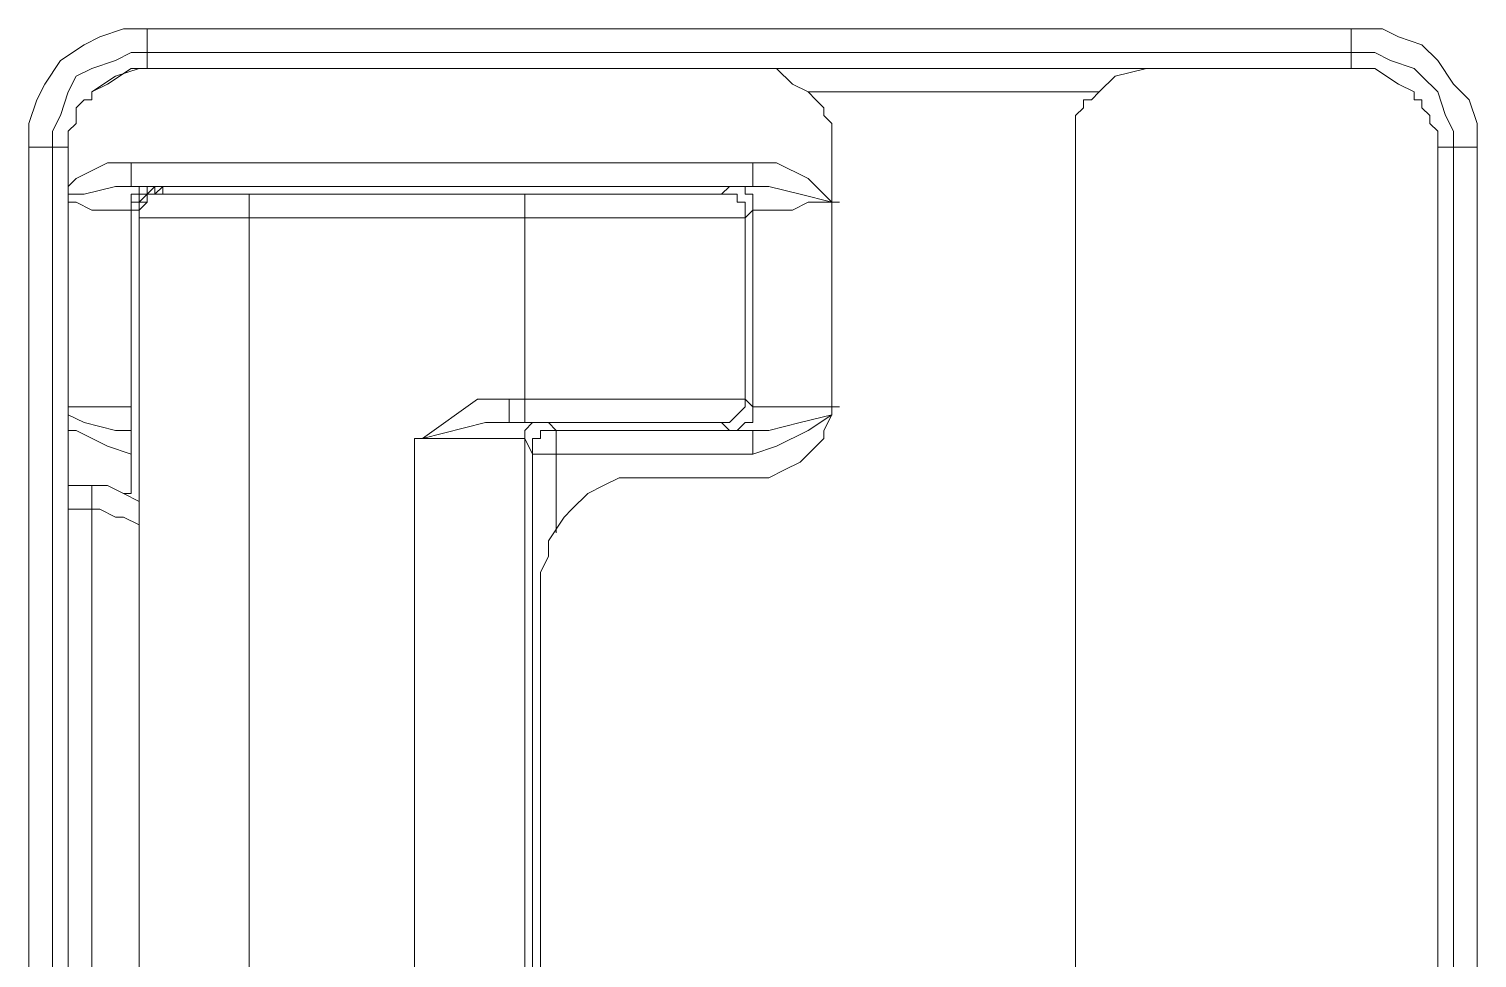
# Model space of a CAD drawing. Header units: centimetres. Extents: x -12.2 to 12.2, y -6.1 to 6.1.
# Drawn here: x -6.248 to -5.599, y -4.969 to -4.553 of the extents above; entities that cross this region are included whole.
import ezdxf

# ---------------------------------------------------------------- set-up
doc = ezdxf.new("R2010")
doc.units = ezdxf.units.CM
doc.header["$MEASUREMENT"] = 0
doc.layers.add('Camada 1', color=7, linetype='Continuous')

msp = doc.modelspace()

# ---------------------------------------------------------------- linework, layer by layer
at = {"layer": 'Camada 1', "lineweight": 9}
for points, knots in [([(-6.24834, -4.60559), (-6.24834, -4.60559), (-6.24834, -4.59501), (-6.24834, -4.59501), (-6.24834, -4.59501), (-6.24481, -4.58442), (-6.24481, -4.58442), (-6.24481, -4.58442), (-6.24129, -4.57737), (-6.24129, -4.57737), (-6.24129, -4.57737), (-6.23423, -4.56678), (-6.23423, -4.56678), (-6.23423, -4.56678), (-6.22365, -4.55973), (-6.22365, -4.55973), (-6.22365, -4.55973), (-6.21659, -4.5562), (-6.21659, -4.5562), (-6.21659, -4.5562), (-6.20601, -4.55267), (-6.20601, -4.55267), (-6.20601, -4.55267), (-6.19542, -4.55267), (-6.19542, -4.55267)], [0, 0, 0, 0, 0.125, 0.125, 0.125, 0.25, 0.25, 0.25, 0.375, 0.375, 0.375, 0.5, 0.5, 0.5, 0.625, 0.625, 0.625, 0.75, 0.75, 0.75, 0.875, 0.875, 0.875, 1, 1, 1, 1]), ([(-6.19542, -4.55267), (-6.19542, -4.55267), (-6.19542, -4.55267), (-6.19542, -4.55267), (-6.19542, -4.55267), (-6.19542, -4.5562), (-6.19542, -4.5562), (-6.19542, -4.5562), (-6.19542, -4.55973), (-6.19542, -4.55973), (-6.19542, -4.55973), (-6.19542, -4.56326), (-6.19542, -4.56326)], [0, 0, 0, 0, 0.25, 0.25, 0.25, 0.5, 0.5, 0.5, 0.75, 0.75, 0.75, 1, 1, 1, 1]), ([(-5.65567, -4.55267), (-5.65567, -4.55267), (-5.64156, -4.55267), (-5.64156, -4.55267), (-5.64156, -4.55267), (-5.63451, -4.5562), (-5.63451, -4.5562), (-5.63451, -4.5562), (-5.62392, -4.55973), (-5.62392, -4.55973), (-5.62392, -4.55973), (-5.61687, -4.56678), (-5.61687, -4.56678), (-5.61687, -4.56678), (-5.60981, -4.57737), (-5.60981, -4.57737), (-5.60981, -4.57737), (-5.60276, -4.58442), (-5.60276, -4.58442), (-5.60276, -4.58442), (-5.59923, -4.59501), (-5.59923, -4.59501), (-5.59923, -4.59501), (-5.59923, -4.60559), (-5.59923, -4.60559)], [0, 0, 0, 0, 0.125, 0.125, 0.125, 0.25, 0.25, 0.25, 0.375, 0.375, 0.375, 0.5, 0.5, 0.5, 0.625, 0.625, 0.625, 0.75, 0.75, 0.75, 0.875, 0.875, 0.875, 1, 1, 1, 1]), ([(-5.65567, -4.55267), (-5.65567, -4.55267), (-5.65567, -4.55267), (-5.65567, -4.55267), (-5.65567, -4.55267), (-5.65567, -4.5562), (-5.65567, -4.5562), (-5.65567, -4.5562), (-5.65567, -4.55973), (-5.65567, -4.55973), (-5.65567, -4.55973), (-5.65567, -4.56326), (-5.65567, -4.56326)], [0, 0, 0, 0, 0.25, 0.25, 0.25, 0.5, 0.5, 0.5, 0.75, 0.75, 0.75, 1, 1, 1, 1]), ([(-6.19542, -4.56326), (-6.19542, -4.56326), (-6.20248, -4.56326), (-6.20248, -4.56326), (-6.20248, -4.56326), (-6.20954, -4.56678), (-6.20954, -4.56678), (-6.20954, -4.56678), (-6.22012, -4.57031), (-6.22012, -4.57031), (-6.22012, -4.57031), (-6.22717, -4.57384), (-6.22717, -4.57384), (-6.22717, -4.57384), (-6.2307, -4.5809), (-6.2307, -4.5809), (-6.2307, -4.5809), (-6.23423, -4.59148), (-6.23423, -4.59148), (-6.23423, -4.59148), (-6.23776, -4.59853), (-6.23776, -4.59853), (-6.23776, -4.59853), (-6.23776, -4.60559), (-6.23776, -4.60559)], [0, 0, 0, 0, 0.125, 0.125, 0.125, 0.25, 0.25, 0.25, 0.375, 0.375, 0.375, 0.5, 0.5, 0.5, 0.625, 0.625, 0.625, 0.75, 0.75, 0.75, 0.875, 0.875, 0.875, 1, 1, 1, 1]), ([(-5.60981, -4.60559), (-5.60981, -4.60559), (-5.60981, -4.59853), (-5.60981, -4.59853), (-5.60981, -4.59853), (-5.61334, -4.59148), (-5.61334, -4.59148), (-5.61334, -4.59148), (-5.61687, -4.5809), (-5.61687, -4.5809), (-5.61687, -4.5809), (-5.62392, -4.57384), (-5.62392, -4.57384), (-5.62392, -4.57384), (-5.62745, -4.57031), (-5.62745, -4.57031), (-5.62745, -4.57031), (-5.63804, -4.56678), (-5.63804, -4.56678), (-5.63804, -4.56678), (-5.64509, -4.56326), (-5.64509, -4.56326), (-5.64509, -4.56326), (-5.65567, -4.56326), (-5.65567, -4.56326)], [0, 0, 0, 0, 0.125, 0.125, 0.125, 0.25, 0.25, 0.25, 0.375, 0.375, 0.375, 0.5, 0.5, 0.5, 0.625, 0.625, 0.625, 0.75, 0.75, 0.75, 0.875, 0.875, 0.875, 1, 1, 1, 1]), ([(-6.22012, -4.5809), (-6.22012, -4.5809), (-6.21306, -4.57737), (-6.21306, -4.57737), (-6.21306, -4.57737), (-6.20248, -4.57031), (-6.20248, -4.57031), (-6.20248, -4.57031), (-6.19542, -4.57031), (-6.19542, -4.57031)], [0, 0, 0, 0, 0.333333, 0.333333, 0.333333, 0.666667, 0.666667, 0.666667, 1, 1, 1, 1]), ([(-6.19542, -4.57031), (-6.19542, -4.57031), (-6.19895, -4.57031), (-6.19895, -4.57031), (-6.19895, -4.57031), (-6.20954, -4.57384), (-6.20954, -4.57384), (-6.20954, -4.57384), (-6.22012, -4.5809), (-6.22012, -4.5809)], [0, 0, 0, 0, 0.333333, 0.333333, 0.333333, 0.666667, 0.666667, 0.666667, 1, 1, 1, 1]), ([(-5.89909, -4.5809), (-5.89909, -4.5809), (-5.90615, -4.57737), (-5.90615, -4.57737), (-5.90615, -4.57737), (-5.9132, -4.57031), (-5.9132, -4.57031), (-5.9132, -4.57031), (-5.92026, -4.57031), (-5.92026, -4.57031), (-5.92026, -4.57031), (-5.92379, -4.57031), (-5.92379, -4.57031)], [0, 0, 0, 0, 0.25, 0.25, 0.25, 0.5, 0.5, 0.5, 0.75, 0.75, 0.75, 1, 1, 1, 1]), ([(-5.74387, -4.57031), (-5.74387, -4.57031), (-5.7474, -4.57031), (-5.7474, -4.57031), (-5.7474, -4.57031), (-5.76151, -4.57384), (-5.76151, -4.57384), (-5.76151, -4.57384), (-5.76856, -4.5809), (-5.76856, -4.5809)], [0, 0, 0, 0, 0.333333, 0.333333, 0.333333, 0.666667, 0.666667, 0.666667, 1, 1, 1, 1]), ([(-5.65567, -4.57031), (-5.65567, -4.57031), (-5.65215, -4.57031), (-5.65215, -4.57031), (-5.65215, -4.57031), (-5.64509, -4.57031), (-5.64509, -4.57031), (-5.64509, -4.57031), (-5.63451, -4.57737), (-5.63451, -4.57737), (-5.63451, -4.57737), (-5.62745, -4.5809), (-5.62745, -4.5809)], [0, 0, 0, 0, 0.25, 0.25, 0.25, 0.5, 0.5, 0.5, 0.75, 0.75, 0.75, 1, 1, 1, 1]), ([(-5.62745, -4.5809), (-5.62745, -4.5809), (-5.63451, -4.57737), (-5.63451, -4.57737), (-5.63451, -4.57737), (-5.64509, -4.57031), (-5.64509, -4.57031), (-5.64509, -4.57031), (-5.65215, -4.57031), (-5.65215, -4.57031), (-5.65215, -4.57031), (-5.65567, -4.57031), (-5.65567, -4.57031)], [0, 0, 0, 0, 0.25, 0.25, 0.25, 0.5, 0.5, 0.5, 0.75, 0.75, 0.75, 1, 1, 1, 1]), ([(-6.2307, -4.60559), (-6.2307, -4.60559), (-6.2307, -4.60206), (-6.2307, -4.60206), (-6.2307, -4.60206), (-6.2307, -4.59853), (-6.2307, -4.59853), (-6.2307, -4.59853), (-6.22717, -4.59501), (-6.22717, -4.59501), (-6.22717, -4.59501), (-6.22717, -4.59148), (-6.22717, -4.59148), (-6.22717, -4.59148), (-6.22717, -4.58795), (-6.22717, -4.58795), (-6.22717, -4.58795), (-6.22365, -4.58442), (-6.22365, -4.58442), (-6.22365, -4.58442), (-6.22012, -4.58442), (-6.22012, -4.58442), (-6.22012, -4.58442), (-6.22012, -4.5809), (-6.22012, -4.5809)], [0, 0, 0, 0, 0.125, 0.125, 0.125, 0.25, 0.25, 0.25, 0.375, 0.375, 0.375, 0.5, 0.5, 0.5, 0.625, 0.625, 0.625, 0.75, 0.75, 0.75, 0.875, 0.875, 0.875, 1, 1, 1, 1]), ([(-5.89909, -4.5809), (-5.89909, -4.5809), (-5.89556, -4.58442), (-5.89556, -4.58442), (-5.89556, -4.58442), (-5.89204, -4.58795), (-5.89204, -4.58795), (-5.89204, -4.58795), (-5.89204, -4.59148), (-5.89204, -4.59148), (-5.89204, -4.59148), (-5.88851, -4.59501), (-5.88851, -4.59501), (-5.88851, -4.59501), (-5.88851, -4.59853), (-5.88851, -4.59853), (-5.88851, -4.59853), (-5.88851, -4.60206), (-5.88851, -4.60206), (-5.88851, -4.60206), (-5.88851, -4.60559), (-5.88851, -4.60559)], [0, 0, 0, 0, 0.142857, 0.142857, 0.142857, 0.285714, 0.285714, 0.285714, 0.428571, 0.428571, 0.428571, 0.571429, 0.571429, 0.571429, 0.714286, 0.714286, 0.714286, 0.857143, 0.857143, 0.857143, 1, 1, 1, 1]), ([(-5.77915, -4.60559), (-5.77915, -4.60559), (-5.77915, -4.60206), (-5.77915, -4.60206), (-5.77915, -4.60206), (-5.77915, -4.59853), (-5.77915, -4.59853), (-5.77915, -4.59853), (-5.77915, -4.59501), (-5.77915, -4.59501), (-5.77915, -4.59501), (-5.77915, -4.59148), (-5.77915, -4.59148), (-5.77915, -4.59148), (-5.77562, -4.58795), (-5.77562, -4.58795), (-5.77562, -4.58795), (-5.77562, -4.58442), (-5.77562, -4.58442), (-5.77562, -4.58442), (-5.77209, -4.58442), (-5.77209, -4.58442), (-5.77209, -4.58442), (-5.76856, -4.5809), (-5.76856, -4.5809)], [0, 0, 0, 0, 0.125, 0.125, 0.125, 0.25, 0.25, 0.25, 0.375, 0.375, 0.375, 0.5, 0.5, 0.5, 0.625, 0.625, 0.625, 0.75, 0.75, 0.75, 0.875, 0.875, 0.875, 1, 1, 1, 1]), ([(-5.62745, -4.5809), (-5.62745, -4.5809), (-5.62745, -4.58442), (-5.62745, -4.58442), (-5.62745, -4.58442), (-5.62392, -4.58442), (-5.62392, -4.58442), (-5.62392, -4.58442), (-5.62392, -4.58795), (-5.62392, -4.58795), (-5.62392, -4.58795), (-5.6204, -4.59148), (-5.6204, -4.59148), (-5.6204, -4.59148), (-5.6204, -4.59501), (-5.6204, -4.59501), (-5.6204, -4.59501), (-5.61687, -4.59853), (-5.61687, -4.59853), (-5.61687, -4.59853), (-5.61687, -4.60206), (-5.61687, -4.60206), (-5.61687, -4.60206), (-5.61687, -4.60559), (-5.61687, -4.60559)], [0, 0, 0, 0, 0.125, 0.125, 0.125, 0.25, 0.25, 0.25, 0.375, 0.375, 0.375, 0.5, 0.5, 0.5, 0.625, 0.625, 0.625, 0.75, 0.75, 0.75, 0.875, 0.875, 0.875, 1, 1, 1, 1]), ([(-6.23776, -4.60559), (-6.23776, -4.60559), (-6.23776, -4.60559), (-6.23776, -4.60559), (-6.23776, -4.60559), (-6.24129, -4.60559), (-6.24129, -4.60559), (-6.24129, -4.60559), (-6.24481, -4.60559), (-6.24481, -4.60559), (-6.24481, -4.60559), (-6.24834, -4.60559), (-6.24834, -4.60559)], [0, 0, 0, 0, 0.25, 0.25, 0.25, 0.5, 0.5, 0.5, 0.75, 0.75, 0.75, 1, 1, 1, 1]), ([(-5.59923, -4.60559), (-5.59923, -4.60559), (-5.59923, -4.60559), (-5.59923, -4.60559), (-5.59923, -4.60559), (-5.60276, -4.60559), (-5.60276, -4.60559), (-5.60276, -4.60559), (-5.60629, -4.60559), (-5.60629, -4.60559), (-5.60629, -4.60559), (-5.60981, -4.60559), (-5.60981, -4.60559)], [0, 0, 0, 0, 0.25, 0.25, 0.25, 0.5, 0.5, 0.5, 0.75, 0.75, 0.75, 1, 1, 1, 1]), ([(-6.2307, -4.62323), (-6.2307, -4.62323), (-6.22717, -4.6197), (-6.22717, -4.6197), (-6.22717, -4.6197), (-6.21306, -4.61265), (-6.21306, -4.61265), (-6.21306, -4.61265), (-6.20248, -4.61265), (-6.20248, -4.61265)], [0, 0, 0, 0, 0.333333, 0.333333, 0.333333, 0.666667, 0.666667, 0.666667, 1, 1, 1, 1]), ([(-6.20248, -4.62323), (-6.20248, -4.62323), (-6.20248, -4.62323), (-6.20248, -4.62323), (-6.20248, -4.62323), (-6.20248, -4.6197), (-6.20248, -4.6197), (-6.20248, -4.6197), (-6.20248, -4.61617), (-6.20248, -4.61617), (-6.20248, -4.61617), (-6.20248, -4.61265), (-6.20248, -4.61265)], [0, 0, 0, 0, 0.25, 0.25, 0.25, 0.5, 0.5, 0.5, 0.75, 0.75, 0.75, 1, 1, 1, 1]), ([(-5.92379, -4.62323), (-5.92379, -4.62323), (-5.92379, -4.62323), (-5.92379, -4.62323), (-5.92379, -4.62323), (-5.92379, -4.6197), (-5.92379, -4.6197), (-5.92379, -4.6197), (-5.92379, -4.61617), (-5.92379, -4.61617), (-5.92379, -4.61617), (-5.92379, -4.61265), (-5.92379, -4.61265)], [0, 0, 0, 0, 0.25, 0.25, 0.25, 0.5, 0.5, 0.5, 0.75, 0.75, 0.75, 1, 1, 1, 1]), ([(-5.92379, -4.61265), (-5.92379, -4.61265), (-5.9132, -4.61265), (-5.9132, -4.61265), (-5.9132, -4.61265), (-5.89909, -4.6197), (-5.89909, -4.6197), (-5.89909, -4.6197), (-5.88851, -4.63028), (-5.88851, -4.63028)], [0, 0, 0, 0, 0.333333, 0.333333, 0.333333, 0.666667, 0.666667, 0.666667, 1, 1, 1, 1]), ([(-6.20248, -4.62323), (-6.20248, -4.62323), (-6.20954, -4.62323), (-6.20954, -4.62323), (-6.20954, -4.62323), (-6.22365, -4.62676), (-6.22365, -4.62676), (-6.22365, -4.62676), (-6.2307, -4.62676), (-6.2307, -4.62676)], [0, 0, 0, 0, 0.333333, 0.333333, 0.333333, 0.666667, 0.666667, 0.666667, 1, 1, 1, 1]), ([(-6.20248, -4.62323), (-6.20248, -4.62323), (-6.19542, -4.62323), (-6.19542, -4.62323), (-6.19542, -4.62323), (-6.1919, -4.62323), (-6.1919, -4.62323)], [0, 0, 0, 0, 0.5, 0.5, 0.5, 1, 1, 1, 1]), ([(-6.20248, -4.63381), (-6.20248, -4.63381), (-6.20248, -4.63028), (-6.20248, -4.63028), (-6.20248, -4.63028), (-6.19895, -4.63028), (-6.19895, -4.63028), (-6.19895, -4.63028), (-6.19895, -4.62676), (-6.19895, -4.62676), (-6.19895, -4.62676), (-6.19542, -4.62676), (-6.19542, -4.62676), (-6.19542, -4.62676), (-6.19542, -4.62323), (-6.19542, -4.62323), (-6.19542, -4.62323), (-6.1919, -4.62323), (-6.1919, -4.62323)], [0, 0, 0, 0, 0.166667, 0.166667, 0.166667, 0.333333, 0.333333, 0.333333, 0.5, 0.5, 0.5, 0.666667, 0.666667, 0.666667, 0.833333, 0.833333, 0.833333, 1, 1, 1, 1]), ([(-6.20248, -4.63381), (-6.20248, -4.63381), (-6.20248, -4.63028), (-6.20248, -4.63028), (-6.20248, -4.63028), (-6.20248, -4.62676), (-6.20248, -4.62676), (-6.20248, -4.62676), (-6.19895, -4.62676), (-6.19895, -4.62676), (-6.19895, -4.62676), (-6.19895, -4.62323), (-6.19895, -4.62323), (-6.19895, -4.62323), (-6.19542, -4.62323), (-6.19542, -4.62323), (-6.19542, -4.62323), (-6.1919, -4.62323), (-6.1919, -4.62323)], [0, 0, 0, 0, 0.166667, 0.166667, 0.166667, 0.333333, 0.333333, 0.333333, 0.5, 0.5, 0.5, 0.666667, 0.666667, 0.666667, 0.833333, 0.833333, 0.833333, 1, 1, 1, 1]), ([(-6.19895, -4.63381), (-6.19895, -4.63381), (-6.19895, -4.63381), (-6.19895, -4.63381), (-6.19895, -4.63381), (-6.19895, -4.63028), (-6.19895, -4.63028), (-6.19895, -4.63028), (-6.19542, -4.62676), (-6.19542, -4.62676), (-6.19542, -4.62676), (-6.1919, -4.62676), (-6.1919, -4.62676), (-6.1919, -4.62676), (-6.18837, -4.62323), (-6.18837, -4.62323)], [0, 0, 0, 0, 0.2, 0.2, 0.2, 0.4, 0.4, 0.4, 0.6, 0.6, 0.6, 0.8, 0.8, 0.8, 1, 1, 1, 1]), ([(-6.19895, -4.63381), (-6.19895, -4.63381), (-6.19895, -4.63381), (-6.19895, -4.63381), (-6.19895, -4.63381), (-6.19895, -4.63028), (-6.19895, -4.63028), (-6.19895, -4.63028), (-6.19895, -4.62676), (-6.19895, -4.62676), (-6.19895, -4.62676), (-6.19542, -4.62676), (-6.19542, -4.62676), (-6.19542, -4.62676), (-6.1919, -4.62323), (-6.1919, -4.62323)], [0, 0, 0, 0, 0.2, 0.2, 0.2, 0.4, 0.4, 0.4, 0.6, 0.6, 0.6, 0.8, 0.8, 0.8, 1, 1, 1, 1]), ([(-6.19895, -4.63381), (-6.19895, -4.63381), (-6.19895, -4.63381), (-6.19895, -4.63381), (-6.19895, -4.63381), (-6.19895, -4.63028), (-6.19895, -4.63028), (-6.19895, -4.63028), (-6.19895, -4.62676), (-6.19895, -4.62676), (-6.19895, -4.62676), (-6.19542, -4.62676), (-6.19542, -4.62676), (-6.19542, -4.62676), (-6.1919, -4.62323), (-6.1919, -4.62323)], [0, 0, 0, 0, 0.2, 0.2, 0.2, 0.4, 0.4, 0.4, 0.6, 0.6, 0.6, 0.8, 0.8, 0.8, 1, 1, 1, 1]), ([(-6.18837, -4.62676), (-6.18837, -4.62676), (-6.1919, -4.62676), (-6.1919, -4.62676), (-6.1919, -4.62676), (-6.19542, -4.62676), (-6.19542, -4.62676), (-6.19542, -4.62676), (-6.19542, -4.63028), (-6.19542, -4.63028), (-6.19542, -4.63028), (-6.19895, -4.63381), (-6.19895, -4.63381), (-6.19895, -4.63381), (-6.19895, -4.63734), (-6.19895, -4.63734)], [0, 0, 0, 0, 0.2, 0.2, 0.2, 0.4, 0.4, 0.4, 0.6, 0.6, 0.6, 0.8, 0.8, 0.8, 1, 1, 1, 1]), ([(-6.18837, -4.62676), (-6.18837, -4.62676), (-6.1919, -4.62676), (-6.1919, -4.62676), (-6.1919, -4.62676), (-6.19542, -4.62676), (-6.19542, -4.62676), (-6.19542, -4.62676), (-6.19542, -4.63028), (-6.19542, -4.63028), (-6.19542, -4.63028), (-6.19895, -4.63381), (-6.19895, -4.63381), (-6.19895, -4.63381), (-6.19895, -4.63734), (-6.19895, -4.63734)], [0, 0, 0, 0, 0.2, 0.2, 0.2, 0.4, 0.4, 0.4, 0.6, 0.6, 0.6, 0.8, 0.8, 0.8, 1, 1, 1, 1]), ([(-6.18837, -4.62676), (-6.18837, -4.62676), (-6.1919, -4.62676), (-6.1919, -4.62676), (-6.1919, -4.62676), (-6.19542, -4.62676), (-6.19542, -4.62676), (-6.19542, -4.62676), (-6.19542, -4.63028), (-6.19542, -4.63028), (-6.19542, -4.63028), (-6.19895, -4.63028), (-6.19895, -4.63028), (-6.19895, -4.63028), (-6.19895, -4.63381), (-6.19895, -4.63381), (-6.19895, -4.63381), (-6.19895, -4.63734), (-6.19895, -4.63734)], [0, 0, 0, 0, 0.166667, 0.166667, 0.166667, 0.333333, 0.333333, 0.333333, 0.5, 0.5, 0.5, 0.666667, 0.666667, 0.666667, 0.833333, 0.833333, 0.833333, 1, 1, 1, 1]), ([(-6.18837, -4.62676), (-6.18837, -4.62676), (-6.1919, -4.62676), (-6.1919, -4.62676), (-6.1919, -4.62676), (-6.19542, -4.62676), (-6.19542, -4.62676), (-6.19542, -4.62676), (-6.19542, -4.63028), (-6.19542, -4.63028), (-6.19542, -4.63028), (-6.19895, -4.63028), (-6.19895, -4.63028), (-6.19895, -4.63028), (-6.19895, -4.63381), (-6.19895, -4.63381), (-6.19895, -4.63381), (-6.19895, -4.63734), (-6.19895, -4.63734)], [0, 0, 0, 0, 0.166667, 0.166667, 0.166667, 0.333333, 0.333333, 0.333333, 0.5, 0.5, 0.5, 0.666667, 0.666667, 0.666667, 0.833333, 0.833333, 0.833333, 1, 1, 1, 1]), ([(-6.19895, -4.63381), (-6.19895, -4.63381), (-6.19895, -4.63381), (-6.19895, -4.63381), (-6.19895, -4.63381), (-6.19895, -4.63028), (-6.19895, -4.63028), (-6.19895, -4.63028), (-6.19542, -4.62676), (-6.19542, -4.62676), (-6.19542, -4.62676), (-6.1919, -4.62676), (-6.1919, -4.62676), (-6.1919, -4.62676), (-6.18837, -4.62676), (-6.18837, -4.62676)], [0, 0, 0, 0, 0.2, 0.2, 0.2, 0.4, 0.4, 0.4, 0.6, 0.6, 0.6, 0.8, 0.8, 0.8, 1, 1, 1, 1]), ([(-6.19542, -4.62676), (-6.19542, -4.62676), (-6.1919, -4.62676), (-6.1919, -4.62676), (-6.1919, -4.62676), (-6.1919, -4.62323), (-6.1919, -4.62323)], [0, 0, 0, 0, 0.5, 0.5, 0.5, 1, 1, 1, 1]), ([(-6.19542, -4.62676), (-6.19542, -4.62676), (-6.19542, -4.62323), (-6.19542, -4.62323), (-6.19542, -4.62323), (-6.1919, -4.62323), (-6.1919, -4.62323)], [0, 0, 0, 0, 0.5, 0.5, 0.5, 1, 1, 1, 1]), ([(-6.1919, -4.62676), (-6.1919, -4.62676), (-6.1919, -4.62676), (-6.1919, -4.62676), (-6.1919, -4.62676), (-6.18837, -4.62676), (-6.18837, -4.62676)], [0, 0, 0, 0, 0.5, 0.5, 0.5, 1, 1, 1, 1]), ([(-6.18837, -4.62676), (-6.18837, -4.62676), (-6.18837, -4.62676), (-6.18837, -4.62676), (-6.18837, -4.62676), (-6.18484, -4.62676), (-6.18484, -4.62676), (-6.18484, -4.62676), (-6.18131, -4.62676), (-6.18131, -4.62676), (-6.18131, -4.62676), (-6.17779, -4.62676), (-6.17779, -4.62676), (-6.17779, -4.62676), (-6.17073, -4.62676), (-6.17073, -4.62676), (-6.17073, -4.62676), (-6.16367, -4.62676), (-6.16367, -4.62676), (-6.16367, -4.62676), (-6.15662, -4.62676), (-6.15662, -4.62676), (-6.15662, -4.62676), (-6.14956, -4.62676), (-6.14956, -4.62676)], [0, 0, 0, 0, 0.125, 0.125, 0.125, 0.25, 0.25, 0.25, 0.375, 0.375, 0.375, 0.5, 0.5, 0.5, 0.625, 0.625, 0.625, 0.75, 0.75, 0.75, 0.875, 0.875, 0.875, 1, 1, 1, 1]), ([(-6.17779, -4.62323), (-6.17779, -4.62323), (-6.17426, -4.62323), (-6.17426, -4.62323), (-6.17426, -4.62323), (-6.17779, -4.62323), (-6.17779, -4.62323), (-6.17779, -4.62323), (-6.18131, -4.62323), (-6.18131, -4.62323)], [0, 0, 0, 0, 0.333333, 0.333333, 0.333333, 0.666667, 0.666667, 0.666667, 1, 1, 1, 1]), ([(-6.17779, -4.62323), (-6.17779, -4.62323), (-6.17426, -4.62323), (-6.17426, -4.62323), (-6.17426, -4.62323), (-6.17779, -4.62323), (-6.17779, -4.62323), (-6.17779, -4.62323), (-6.18131, -4.62323), (-6.18131, -4.62323)], [0, 0, 0, 0, 0.333333, 0.333333, 0.333333, 0.666667, 0.666667, 0.666667, 1, 1, 1, 1]), ([(-6.17779, -4.62676), (-6.17779, -4.62676), (-6.17426, -4.62676), (-6.17426, -4.62676), (-6.17426, -4.62676), (-6.17779, -4.62676), (-6.17779, -4.62676), (-6.17779, -4.62676), (-6.18131, -4.62676), (-6.18131, -4.62676)], [0, 0, 0, 0, 0.333333, 0.333333, 0.333333, 0.666667, 0.666667, 0.666667, 1, 1, 1, 1]), ([(-6.17779, -4.62676), (-6.17779, -4.62676), (-6.17426, -4.62676), (-6.17426, -4.62676), (-6.17426, -4.62676), (-6.17779, -4.62676), (-6.17779, -4.62676), (-6.17779, -4.62676), (-6.18131, -4.62676), (-6.18131, -4.62676)], [0, 0, 0, 0, 0.333333, 0.333333, 0.333333, 0.666667, 0.666667, 0.666667, 1, 1, 1, 1]), ([(-6.17426, -4.62676), (-6.17426, -4.62676), (-6.17426, -4.62676), (-6.17426, -4.62676), (-6.17426, -4.62676), (-6.17779, -4.62676), (-6.17779, -4.62676)], [0, 0, 0, 0, 0.5, 0.5, 0.5, 1, 1, 1, 1]), ([(-6.14956, -4.62676), (-6.14956, -4.62676), (-6.14956, -4.62676), (-6.14956, -4.62676), (-6.14956, -4.62676), (-6.14956, -4.63028), (-6.14956, -4.63028), (-6.14956, -4.63028), (-6.14956, -4.63381), (-6.14956, -4.63381), (-6.14956, -4.63381), (-6.14956, -4.63734), (-6.14956, -4.63734)], [0, 0, 0, 0, 0.25, 0.25, 0.25, 0.5, 0.5, 0.5, 0.75, 0.75, 0.75, 1, 1, 1, 1]), ([(-6.02609, -4.62676), (-6.02609, -4.62676), (-6.02609, -4.62676), (-6.02609, -4.62676), (-6.02609, -4.62676), (-6.02609, -4.63028), (-6.02609, -4.63028), (-6.02609, -4.63028), (-6.02609, -4.63381), (-6.02609, -4.63381), (-6.02609, -4.63381), (-6.02609, -4.63734), (-6.02609, -4.63734)], [0, 0, 0, 0, 0.25, 0.25, 0.25, 0.5, 0.5, 0.5, 0.75, 0.75, 0.75, 1, 1, 1, 1]), ([(-6.02609, -4.62676), (-6.02609, -4.62676), (-6.00845, -4.62676), (-6.00845, -4.62676), (-6.00845, -4.62676), (-5.99081, -4.62676), (-5.99081, -4.62676), (-5.99081, -4.62676), (-5.9767, -4.62676), (-5.9767, -4.62676), (-5.9767, -4.62676), (-5.96259, -4.62676), (-5.96259, -4.62676), (-5.96259, -4.62676), (-5.95201, -4.62676), (-5.95201, -4.62676), (-5.95201, -4.62676), (-5.94495, -4.62676), (-5.94495, -4.62676), (-5.94495, -4.62676), (-5.9379, -4.62676), (-5.9379, -4.62676)], [0, 0, 0, 0, 0.142857, 0.142857, 0.142857, 0.285714, 0.285714, 0.285714, 0.428571, 0.428571, 0.428571, 0.571429, 0.571429, 0.571429, 0.714286, 0.714286, 0.714286, 0.857143, 0.857143, 0.857143, 1, 1, 1, 1]), ([(-5.9379, -4.62676), (-5.9379, -4.62676), (-5.93437, -4.62676), (-5.93437, -4.62676), (-5.93437, -4.62676), (-5.93084, -4.62676), (-5.93084, -4.62676), (-5.93084, -4.62676), (-5.93084, -4.63028), (-5.93084, -4.63028), (-5.93084, -4.63028), (-5.92731, -4.63028), (-5.92731, -4.63028), (-5.92731, -4.63028), (-5.92731, -4.63381), (-5.92731, -4.63381), (-5.92731, -4.63381), (-5.92731, -4.63734), (-5.92731, -4.63734)], [0, 0, 0, 0, 0.166667, 0.166667, 0.166667, 0.333333, 0.333333, 0.333333, 0.5, 0.5, 0.5, 0.666667, 0.666667, 0.666667, 0.833333, 0.833333, 0.833333, 1, 1, 1, 1]), ([(-5.93437, -4.62323), (-5.93437, -4.62323), (-5.93084, -4.62323), (-5.93084, -4.62323), (-5.93084, -4.62323), (-5.92731, -4.62323), (-5.92731, -4.62323), (-5.92731, -4.62323), (-5.92379, -4.62323), (-5.92379, -4.62323)], [0, 0, 0, 0, 0.333333, 0.333333, 0.333333, 0.666667, 0.666667, 0.666667, 1, 1, 1, 1]), ([(-5.93437, -4.62323), (-5.93437, -4.62323), (-5.93084, -4.62323), (-5.93084, -4.62323), (-5.93084, -4.62323), (-5.92731, -4.62323), (-5.92731, -4.62323), (-5.92731, -4.62323), (-5.92731, -4.62676), (-5.92731, -4.62676), (-5.92731, -4.62676), (-5.92379, -4.62676), (-5.92379, -4.62676), (-5.92379, -4.62676), (-5.92379, -4.63028), (-5.92379, -4.63028), (-5.92379, -4.63028), (-5.92379, -4.63381), (-5.92379, -4.63381)], [0, 0, 0, 0, 0.166667, 0.166667, 0.166667, 0.333333, 0.333333, 0.333333, 0.5, 0.5, 0.5, 0.666667, 0.666667, 0.666667, 0.833333, 0.833333, 0.833333, 1, 1, 1, 1]), ([(-5.92379, -4.62323), (-5.92379, -4.62323), (-5.91673, -4.62323), (-5.91673, -4.62323), (-5.91673, -4.62323), (-5.90262, -4.62676), (-5.90262, -4.62676), (-5.90262, -4.62676), (-5.88851, -4.63028), (-5.88851, -4.63028)], [0, 0, 0, 0, 0.333333, 0.333333, 0.333333, 0.666667, 0.666667, 0.666667, 1, 1, 1, 1]), ([(-6.20248, -4.63381), (-6.20248, -4.63381), (-6.20248, -4.63381), (-6.20248, -4.63381), (-6.20248, -4.63381), (-6.20601, -4.63381), (-6.20601, -4.63381), (-6.20601, -4.63381), (-6.20954, -4.63381), (-6.20954, -4.63381), (-6.20954, -4.63381), (-6.21306, -4.63381), (-6.21306, -4.63381), (-6.21306, -4.63381), (-6.22012, -4.63381), (-6.22012, -4.63381), (-6.22012, -4.63381), (-6.22717, -4.63028), (-6.22717, -4.63028), (-6.22717, -4.63028), (-6.2307, -4.63028), (-6.2307, -4.63028)], [0, 0, 0, 0, 0.142857, 0.142857, 0.142857, 0.285714, 0.285714, 0.285714, 0.428571, 0.428571, 0.428571, 0.571429, 0.571429, 0.571429, 0.714286, 0.714286, 0.714286, 0.857143, 0.857143, 0.857143, 1, 1, 1, 1]), ([(-6.20248, -4.63381), (-6.20248, -4.63381), (-6.20248, -4.63381), (-6.20248, -4.63381), (-6.20248, -4.63381), (-6.19895, -4.63381), (-6.19895, -4.63381)], [0, 0, 0, 0, 0.5, 0.5, 0.5, 1, 1, 1, 1]), ([(-5.88498, -4.63028), (-5.88498, -4.63028), (-5.89204, -4.63028), (-5.89204, -4.63028), (-5.89204, -4.63028), (-5.89909, -4.63028), (-5.89909, -4.63028), (-5.89909, -4.63028), (-5.90615, -4.63381), (-5.90615, -4.63381), (-5.90615, -4.63381), (-5.90967, -4.63381), (-5.90967, -4.63381), (-5.90967, -4.63381), (-5.91673, -4.63381), (-5.91673, -4.63381), (-5.91673, -4.63381), (-5.92026, -4.63381), (-5.92026, -4.63381), (-5.92026, -4.63381), (-5.92379, -4.63381), (-5.92379, -4.63381)], [0, 0, 0, 0, 0.142857, 0.142857, 0.142857, 0.285714, 0.285714, 0.285714, 0.428571, 0.428571, 0.428571, 0.571429, 0.571429, 0.571429, 0.714286, 0.714286, 0.714286, 0.857143, 0.857143, 0.857143, 1, 1, 1, 1]), ([(-6.14956, -4.63734), (-6.14956, -4.63734), (-6.15662, -4.63734), (-6.15662, -4.63734), (-6.15662, -4.63734), (-6.1672, -4.63734), (-6.1672, -4.63734), (-6.1672, -4.63734), (-6.17779, -4.63734), (-6.17779, -4.63734), (-6.17779, -4.63734), (-6.18484, -4.63734), (-6.18484, -4.63734), (-6.18484, -4.63734), (-6.18837, -4.63734), (-6.18837, -4.63734), (-6.18837, -4.63734), (-6.19542, -4.63734), (-6.19542, -4.63734), (-6.19542, -4.63734), (-6.19895, -4.63734), (-6.19895, -4.63734)], [0, 0, 0, 0, 0.142857, 0.142857, 0.142857, 0.285714, 0.285714, 0.285714, 0.428571, 0.428571, 0.428571, 0.571429, 0.571429, 0.571429, 0.714286, 0.714286, 0.714286, 0.857143, 0.857143, 0.857143, 1, 1, 1, 1]), ([(-5.92731, -4.63734), (-5.92731, -4.63734), (-5.92731, -4.63734), (-5.92731, -4.63734), (-5.92731, -4.63734), (-5.93437, -4.63734), (-5.93437, -4.63734), (-5.93437, -4.63734), (-5.94495, -4.63734), (-5.94495, -4.63734), (-5.94495, -4.63734), (-5.95554, -4.63734), (-5.95554, -4.63734), (-5.95554, -4.63734), (-5.97317, -4.63734), (-5.97317, -4.63734), (-5.97317, -4.63734), (-5.98729, -4.63734), (-5.98729, -4.63734), (-5.98729, -4.63734), (-6.00845, -4.63734), (-6.00845, -4.63734), (-6.00845, -4.63734), (-6.02609, -4.63734), (-6.02609, -4.63734)], [0, 0, 0, 0, 0.125, 0.125, 0.125, 0.25, 0.25, 0.25, 0.375, 0.375, 0.375, 0.5, 0.5, 0.5, 0.625, 0.625, 0.625, 0.75, 0.75, 0.75, 0.875, 0.875, 0.875, 1, 1, 1, 1]), ([(-6.07548, -4.73612), (-6.07548, -4.73612), (-6.07548, -4.73612), (-6.07548, -4.73612), (-6.07548, -4.73612), (-6.07195, -4.73612), (-6.07195, -4.73612), (-6.07195, -4.73612), (-6.04726, -4.71848), (-6.04726, -4.71848), (-6.04726, -4.71848), (-6.03315, -4.71848), (-6.03315, -4.71848)], [0, 0, 0, 0, 0.25, 0.25, 0.25, 0.5, 0.5, 0.5, 0.75, 0.75, 0.75, 1, 1, 1, 1]), ([(-6.03315, -4.71848), (-6.03315, -4.71848), (-6.03315, -4.71848), (-6.03315, -4.71848), (-6.03315, -4.71848), (-6.03315, -4.72201), (-6.03315, -4.72201), (-6.03315, -4.72201), (-6.03315, -4.72553), (-6.03315, -4.72553), (-6.03315, -4.72553), (-6.03315, -4.72906), (-6.03315, -4.72906)], [0, 0, 0, 0, 0.25, 0.25, 0.25, 0.5, 0.5, 0.5, 0.75, 0.75, 0.75, 1, 1, 1, 1]), ([(-6.02609, -4.71848), (-6.02609, -4.71848), (-6.00845, -4.71848), (-6.00845, -4.71848), (-6.00845, -4.71848), (-5.98729, -4.71848), (-5.98729, -4.71848), (-5.98729, -4.71848), (-5.97317, -4.71848), (-5.97317, -4.71848), (-5.97317, -4.71848), (-5.95554, -4.71848), (-5.95554, -4.71848), (-5.95554, -4.71848), (-5.94495, -4.71848), (-5.94495, -4.71848), (-5.94495, -4.71848), (-5.93437, -4.71848), (-5.93437, -4.71848), (-5.93437, -4.71848), (-5.92731, -4.71848), (-5.92731, -4.71848)], [0, 0, 0, 0, 0.142857, 0.142857, 0.142857, 0.285714, 0.285714, 0.285714, 0.428571, 0.428571, 0.428571, 0.571429, 0.571429, 0.571429, 0.714286, 0.714286, 0.714286, 0.857143, 0.857143, 0.857143, 1, 1, 1, 1]), ([(-6.02609, -4.71848), (-6.02609, -4.71848), (-6.02609, -4.71848), (-6.02609, -4.71848), (-6.02609, -4.71848), (-6.02609, -4.72201), (-6.02609, -4.72201), (-6.02609, -4.72201), (-6.02609, -4.72553), (-6.02609, -4.72553), (-6.02609, -4.72553), (-6.02609, -4.72906), (-6.02609, -4.72906)], [0, 0, 0, 0, 0.25, 0.25, 0.25, 0.5, 0.5, 0.5, 0.75, 0.75, 0.75, 1, 1, 1, 1]), ([(-5.92731, -4.71848), (-5.92731, -4.71848), (-5.92731, -4.71848), (-5.92731, -4.71848), (-5.92731, -4.71848), (-5.92731, -4.72201), (-5.92731, -4.72201), (-5.92731, -4.72201), (-5.93084, -4.72553), (-5.93084, -4.72553), (-5.93084, -4.72553), (-5.93437, -4.72906), (-5.93437, -4.72906), (-5.93437, -4.72906), (-5.9379, -4.72906), (-5.9379, -4.72906)], [0, 0, 0, 0, 0.2, 0.2, 0.2, 0.4, 0.4, 0.4, 0.6, 0.6, 0.6, 0.8, 0.8, 0.8, 1, 1, 1, 1]), ([(-5.88851, -4.71848), (-5.88851, -4.71848), (-5.88851, -4.72553), (-5.88851, -4.72553), (-5.88851, -4.72553), (-5.89204, -4.73259), (-5.89204, -4.73259), (-5.89204, -4.73259), (-5.89204, -4.73612), (-5.89204, -4.73612), (-5.89204, -4.73612), (-5.89909, -4.74317), (-5.89909, -4.74317), (-5.89909, -4.74317), (-5.90262, -4.7467), (-5.90262, -4.7467), (-5.90262, -4.7467), (-5.90967, -4.75023), (-5.90967, -4.75023), (-5.90967, -4.75023), (-5.91673, -4.75376), (-5.91673, -4.75376), (-5.91673, -4.75376), (-5.92379, -4.75376), (-5.92379, -4.75376)], [0, 0, 0, 0, 0.125, 0.125, 0.125, 0.25, 0.25, 0.25, 0.375, 0.375, 0.375, 0.5, 0.5, 0.5, 0.625, 0.625, 0.625, 0.75, 0.75, 0.75, 0.875, 0.875, 0.875, 1, 1, 1, 1]), ([(-6.2307, -4.72201), (-6.2307, -4.72201), (-6.22717, -4.72201), (-6.22717, -4.72201), (-6.22717, -4.72201), (-6.22012, -4.72201), (-6.22012, -4.72201), (-6.22012, -4.72201), (-6.21306, -4.72201), (-6.21306, -4.72201), (-6.21306, -4.72201), (-6.20954, -4.72201), (-6.20954, -4.72201), (-6.20954, -4.72201), (-6.20601, -4.72201), (-6.20601, -4.72201), (-6.20601, -4.72201), (-6.20248, -4.72201), (-6.20248, -4.72201)], [0, 0, 0, 0, 0.166667, 0.166667, 0.166667, 0.333333, 0.333333, 0.333333, 0.5, 0.5, 0.5, 0.666667, 0.666667, 0.666667, 0.833333, 0.833333, 0.833333, 1, 1, 1, 1]), ([(-6.20248, -4.74317), (-6.20248, -4.74317), (-6.20248, -4.73965), (-6.20248, -4.73965), (-6.20248, -4.73965), (-6.20248, -4.73612), (-6.20248, -4.73612), (-6.20248, -4.73612), (-6.20248, -4.73259), (-6.20248, -4.73259), (-6.20248, -4.73259), (-6.20248, -4.72906), (-6.20248, -4.72906), (-6.20248, -4.72906), (-6.20248, -4.72553), (-6.20248, -4.72553), (-6.20248, -4.72553), (-6.20248, -4.72201), (-6.20248, -4.72201)], [0, 0, 0, 0, 0.166667, 0.166667, 0.166667, 0.333333, 0.333333, 0.333333, 0.5, 0.5, 0.5, 0.666667, 0.666667, 0.666667, 0.833333, 0.833333, 0.833333, 1, 1, 1, 1]), ([(-6.20248, -4.72553), (-6.20248, -4.72553), (-6.20248, -4.72553), (-6.20248, -4.72553), (-6.20248, -4.72553), (-6.20248, -4.72201), (-6.20248, -4.72201)], [0, 0, 0, 0, 0.5, 0.5, 0.5, 1, 1, 1, 1]), ([(-5.93437, -4.73259), (-5.93437, -4.73259), (-5.93084, -4.73259), (-5.93084, -4.73259), (-5.93084, -4.73259), (-5.92731, -4.72906), (-5.92731, -4.72906), (-5.92731, -4.72906), (-5.92379, -4.72906), (-5.92379, -4.72906), (-5.92379, -4.72906), (-5.92379, -4.72553), (-5.92379, -4.72553), (-5.92379, -4.72553), (-5.92379, -4.72201), (-5.92379, -4.72201)], [0, 0, 0, 0, 0.2, 0.2, 0.2, 0.4, 0.4, 0.4, 0.6, 0.6, 0.6, 0.8, 0.8, 0.8, 1, 1, 1, 1]), ([(-5.92379, -4.72201), (-5.92379, -4.72201), (-5.92379, -4.72201), (-5.92379, -4.72201), (-5.92379, -4.72201), (-5.92026, -4.72201), (-5.92026, -4.72201), (-5.92026, -4.72201), (-5.91673, -4.72201), (-5.91673, -4.72201), (-5.91673, -4.72201), (-5.90967, -4.72201), (-5.90967, -4.72201), (-5.90967, -4.72201), (-5.90615, -4.72201), (-5.90615, -4.72201), (-5.90615, -4.72201), (-5.89909, -4.72201), (-5.89909, -4.72201), (-5.89909, -4.72201), (-5.89204, -4.72201), (-5.89204, -4.72201), (-5.89204, -4.72201), (-5.88498, -4.72201), (-5.88498, -4.72201)], [0, 0, 0, 0, 0.125, 0.125, 0.125, 0.25, 0.25, 0.25, 0.375, 0.375, 0.375, 0.5, 0.5, 0.5, 0.625, 0.625, 0.625, 0.75, 0.75, 0.75, 0.875, 0.875, 0.875, 1, 1, 1, 1]), ([(-6.2307, -4.72553), (-6.2307, -4.72553), (-6.22365, -4.72906), (-6.22365, -4.72906), (-6.22365, -4.72906), (-6.20954, -4.73259), (-6.20954, -4.73259), (-6.20954, -4.73259), (-6.20248, -4.73259), (-6.20248, -4.73259)], [0, 0, 0, 0, 0.333333, 0.333333, 0.333333, 0.666667, 0.666667, 0.666667, 1, 1, 1, 1]), ([(-6.07548, -4.73612), (-6.07548, -4.73612), (-6.07548, -4.73612), (-6.07548, -4.73612), (-6.07548, -4.73612), (-6.07195, -4.73612), (-6.07195, -4.73612), (-6.07195, -4.73612), (-6.04373, -4.72906), (-6.04373, -4.72906), (-6.04373, -4.72906), (-6.03315, -4.72906), (-6.03315, -4.72906)], [0, 0, 0, 0, 0.25, 0.25, 0.25, 0.5, 0.5, 0.5, 0.75, 0.75, 0.75, 1, 1, 1, 1]), ([(-6.03315, -4.72906), (-6.03315, -4.72906), (-6.02609, -4.72906), (-6.02609, -4.72906), (-6.02609, -4.72906), (-6.02256, -4.72906), (-6.02256, -4.72906), (-6.02256, -4.72906), (-6.01904, -4.72906), (-6.01904, -4.72906), (-6.01904, -4.72906), (-6.01551, -4.72906), (-6.01551, -4.72906)], [0, 0, 0, 0, 0.25, 0.25, 0.25, 0.5, 0.5, 0.5, 0.75, 0.75, 0.75, 1, 1, 1, 1]), ([(-6.02609, -4.73612), (-6.02609, -4.73612), (-6.02609, -4.73612), (-6.02609, -4.73612), (-6.02609, -4.73612), (-6.02609, -4.73259), (-6.02609, -4.73259), (-6.02609, -4.73259), (-6.02256, -4.72906), (-6.02256, -4.72906), (-6.02256, -4.72906), (-6.01904, -4.72906), (-6.01904, -4.72906), (-6.01904, -4.72906), (-6.01551, -4.72906), (-6.01551, -4.72906)], [0, 0, 0, 0, 0.2, 0.2, 0.2, 0.4, 0.4, 0.4, 0.6, 0.6, 0.6, 0.8, 0.8, 0.8, 1, 1, 1, 1]), ([(-5.9379, -4.72906), (-5.9379, -4.72906), (-5.9379, -4.72906), (-5.9379, -4.72906), (-5.9379, -4.72906), (-5.94495, -4.72906), (-5.94495, -4.72906), (-5.94495, -4.72906), (-5.95201, -4.72906), (-5.95201, -4.72906), (-5.95201, -4.72906), (-5.96259, -4.72906), (-5.96259, -4.72906), (-5.96259, -4.72906), (-5.9767, -4.72906), (-5.9767, -4.72906), (-5.9767, -4.72906), (-5.99081, -4.72906), (-5.99081, -4.72906), (-5.99081, -4.72906), (-6.00845, -4.72906), (-6.00845, -4.72906), (-6.00845, -4.72906), (-6.02609, -4.72906), (-6.02609, -4.72906)], [0, 0, 0, 0, 0.125, 0.125, 0.125, 0.25, 0.25, 0.25, 0.375, 0.375, 0.375, 0.5, 0.5, 0.5, 0.625, 0.625, 0.625, 0.75, 0.75, 0.75, 0.875, 0.875, 0.875, 1, 1, 1, 1]), ([(-5.92379, -4.73259), (-5.92379, -4.73259), (-5.91673, -4.73259), (-5.91673, -4.73259), (-5.91673, -4.73259), (-5.90262, -4.72906), (-5.90262, -4.72906), (-5.90262, -4.72906), (-5.88851, -4.72553), (-5.88851, -4.72553)], [0, 0, 0, 0, 0.333333, 0.333333, 0.333333, 0.666667, 0.666667, 0.666667, 1, 1, 1, 1]), ([(-5.88851, -4.72553), (-5.88851, -4.72553), (-5.89909, -4.73259), (-5.89909, -4.73259), (-5.89909, -4.73259), (-5.9132, -4.73965), (-5.9132, -4.73965), (-5.9132, -4.73965), (-5.92379, -4.74317), (-5.92379, -4.74317)], [0, 0, 0, 0, 0.333333, 0.333333, 0.333333, 0.666667, 0.666667, 0.666667, 1, 1, 1, 1]), ([(-6.20248, -4.74317), (-6.20248, -4.74317), (-6.21306, -4.73965), (-6.21306, -4.73965), (-6.21306, -4.73965), (-6.22717, -4.73259), (-6.22717, -4.73259), (-6.22717, -4.73259), (-6.2307, -4.73259), (-6.2307, -4.73259)], [0, 0, 0, 0, 0.333333, 0.333333, 0.333333, 0.666667, 0.666667, 0.666667, 1, 1, 1, 1]), ([(-6.20248, -4.74317), (-6.20248, -4.74317), (-6.20248, -4.73965), (-6.20248, -4.73965), (-6.20248, -4.73965), (-6.20248, -4.73612), (-6.20248, -4.73612), (-6.20248, -4.73612), (-6.20248, -4.73259), (-6.20248, -4.73259)], [0, 0, 0, 0, 0.333333, 0.333333, 0.333333, 0.666667, 0.666667, 0.666667, 1, 1, 1, 1]), ([(-6.02609, -4.73612), (-6.02609, -4.73612), (-6.02962, -4.73612), (-6.02962, -4.73612), (-6.02962, -4.73612), (-6.03667, -4.73612), (-6.03667, -4.73612), (-6.03667, -4.73612), (-6.04373, -4.73612), (-6.04373, -4.73612), (-6.04373, -4.73612), (-6.05079, -4.73612), (-6.05079, -4.73612), (-6.05079, -4.73612), (-6.05784, -4.73612), (-6.05784, -4.73612), (-6.05784, -4.73612), (-6.06842, -4.73612), (-6.06842, -4.73612), (-6.06842, -4.73612), (-6.07548, -4.73612), (-6.07548, -4.73612)], [0, 0, 0, 0, 0.142857, 0.142857, 0.142857, 0.285714, 0.285714, 0.285714, 0.428571, 0.428571, 0.428571, 0.571429, 0.571429, 0.571429, 0.714286, 0.714286, 0.714286, 0.857143, 0.857143, 0.857143, 1, 1, 1, 1]), ([(-6.01198, -4.73259), (-6.01198, -4.73259), (-6.01551, -4.73259), (-6.01551, -4.73259), (-6.01551, -4.73259), (-6.01904, -4.73259), (-6.01904, -4.73259), (-6.01904, -4.73259), (-6.01904, -4.73612), (-6.01904, -4.73612), (-6.01904, -4.73612), (-6.02256, -4.73612), (-6.02256, -4.73612), (-6.02256, -4.73612), (-6.02256, -4.73965), (-6.02256, -4.73965), (-6.02256, -4.73965), (-6.02256, -4.74317), (-6.02256, -4.74317)], [0, 0, 0, 0, 0.166667, 0.166667, 0.166667, 0.333333, 0.333333, 0.333333, 0.5, 0.5, 0.5, 0.666667, 0.666667, 0.666667, 0.833333, 0.833333, 0.833333, 1, 1, 1, 1]), ([(-6.01198, -4.73259), (-6.01198, -4.73259), (-6.01198, -4.73259), (-6.01198, -4.73259), (-6.01198, -4.73259), (-6.01198, -4.73612), (-6.01198, -4.73612), (-6.01198, -4.73612), (-6.01198, -4.73965), (-6.01198, -4.73965), (-6.01198, -4.73965), (-6.01198, -4.74317), (-6.01198, -4.74317)], [0, 0, 0, 0, 0.25, 0.25, 0.25, 0.5, 0.5, 0.5, 0.75, 0.75, 0.75, 1, 1, 1, 1]), ([(-5.92379, -4.73259), (-5.92379, -4.73259), (-5.92731, -4.73259), (-5.92731, -4.73259), (-5.92731, -4.73259), (-5.93084, -4.73259), (-5.93084, -4.73259), (-5.93084, -4.73259), (-5.93437, -4.73259), (-5.93437, -4.73259)], [0, 0, 0, 0, 0.333333, 0.333333, 0.333333, 0.666667, 0.666667, 0.666667, 1, 1, 1, 1]), ([(-5.92379, -4.73259), (-5.92379, -4.73259), (-5.92379, -4.73259), (-5.92379, -4.73259), (-5.92379, -4.73259), (-5.92379, -4.73612), (-5.92379, -4.73612), (-5.92379, -4.73612), (-5.92379, -4.73965), (-5.92379, -4.73965), (-5.92379, -4.73965), (-5.92379, -4.74317), (-5.92379, -4.74317)], [0, 0, 0, 0, 0.25, 0.25, 0.25, 0.5, 0.5, 0.5, 0.75, 0.75, 0.75, 1, 1, 1, 1]), ([(-6.02256, -4.74317), (-6.02256, -4.74317), (-6.02256, -4.74317), (-6.02256, -4.74317), (-6.02256, -4.74317), (-6.01904, -4.74317), (-6.01904, -4.74317), (-6.01904, -4.74317), (-6.01551, -4.74317), (-6.01551, -4.74317), (-6.01551, -4.74317), (-6.01198, -4.74317), (-6.01198, -4.74317)], [0, 0, 0, 0, 0.25, 0.25, 0.25, 0.5, 0.5, 0.5, 0.75, 0.75, 0.75, 1, 1, 1, 1]), ([(-6.2307, -4.76787), (-6.2307, -4.76787), (-6.2307, -4.76787), (-6.2307, -4.76787), (-6.2307, -4.76787), (-6.2307, -4.76081), (-6.2307, -4.76081), (-6.2307, -4.76081), (-6.2307, -4.75728), (-6.2307, -4.75728)], [0, 0, 0, 0, 0.333333, 0.333333, 0.333333, 0.666667, 0.666667, 0.666667, 1, 1, 1, 1]), ([(-6.2307, -4.75728), (-6.2307, -4.75728), (-6.22717, -4.75728), (-6.22717, -4.75728), (-6.22717, -4.75728), (-6.22365, -4.75728), (-6.22365, -4.75728), (-6.22365, -4.75728), (-6.22012, -4.75728), (-6.22012, -4.75728)], [0, 0, 0, 0, 0.333333, 0.333333, 0.333333, 0.666667, 0.666667, 0.666667, 1, 1, 1, 1]), ([(-6.22012, -4.76787), (-6.22012, -4.76787), (-6.22012, -4.76434), (-6.22012, -4.76434), (-6.22012, -4.76434), (-6.22012, -4.76081), (-6.22012, -4.76081), (-6.22012, -4.76081), (-6.22012, -4.75728), (-6.22012, -4.75728)], [0, 0, 0, 0, 0.333333, 0.333333, 0.333333, 0.666667, 0.666667, 0.666667, 1, 1, 1, 1]), ([(-6.22012, -4.76787), (-6.22012, -4.76787), (-6.22012, -4.76434), (-6.22012, -4.76434), (-6.22012, -4.76434), (-6.22012, -4.76081), (-6.22012, -4.76081), (-6.22012, -4.76081), (-6.22012, -4.75728), (-6.22012, -4.75728)], [0, 0, 0, 0, 0.333333, 0.333333, 0.333333, 0.666667, 0.666667, 0.666667, 1, 1, 1, 1]), ([(-6.22012, -4.75728), (-6.22012, -4.75728), (-6.21306, -4.75728), (-6.21306, -4.75728), (-6.21306, -4.75728), (-6.20601, -4.76081), (-6.20601, -4.76081), (-6.20601, -4.76081), (-6.20248, -4.76081), (-6.20248, -4.76081)], [0, 0, 0, 0, 0.333333, 0.333333, 0.333333, 0.666667, 0.666667, 0.666667, 1, 1, 1, 1]), ([(-6.22012, -4.75728), (-6.22012, -4.75728), (-6.21306, -4.75728), (-6.21306, -4.75728), (-6.21306, -4.75728), (-6.20601, -4.76081), (-6.20601, -4.76081), (-6.20601, -4.76081), (-6.19895, -4.76434), (-6.19895, -4.76434)], [0, 0, 0, 0, 0.333333, 0.333333, 0.333333, 0.666667, 0.666667, 0.666667, 1, 1, 1, 1]), ([(-5.97317, -4.75376), (-5.97317, -4.75376), (-5.98376, -4.75376), (-5.98376, -4.75376), (-5.98376, -4.75376), (-5.99081, -4.75728), (-5.99081, -4.75728), (-5.99081, -4.75728), (-5.99787, -4.76081), (-5.99787, -4.76081), (-5.99787, -4.76081), (-6.00492, -4.76787), (-6.00492, -4.76787), (-6.00492, -4.76787), (-6.00845, -4.7714), (-6.00845, -4.7714), (-6.00845, -4.7714), (-6.01551, -4.78198), (-6.01551, -4.78198), (-6.01551, -4.78198), (-6.01551, -4.78903), (-6.01551, -4.78903), (-6.01551, -4.78903), (-6.01904, -4.79609), (-6.01904, -4.79609)], [0, 0, 0, 0, 0.125, 0.125, 0.125, 0.25, 0.25, 0.25, 0.375, 0.375, 0.375, 0.5, 0.5, 0.5, 0.625, 0.625, 0.625, 0.75, 0.75, 0.75, 0.875, 0.875, 0.875, 1, 1, 1, 1]), ([(-6.22012, -4.76787), (-6.22012, -4.76787), (-6.22365, -4.76787), (-6.22365, -4.76787), (-6.22365, -4.76787), (-6.22717, -4.76787), (-6.22717, -4.76787), (-6.22717, -4.76787), (-6.2307, -4.76787), (-6.2307, -4.76787)], [0, 0, 0, 0, 0.333333, 0.333333, 0.333333, 0.666667, 0.666667, 0.666667, 1, 1, 1, 1]), ([(-6.19895, -4.77492), (-6.19895, -4.77492), (-6.20601, -4.7714), (-6.20601, -4.7714), (-6.20601, -4.7714), (-6.20954, -4.7714), (-6.20954, -4.7714), (-6.20954, -4.7714), (-6.21659, -4.76787), (-6.21659, -4.76787), (-6.21659, -4.76787), (-6.22012, -4.76787), (-6.22012, -4.76787)], [0, 0, 0, 0, 0.25, 0.25, 0.25, 0.5, 0.5, 0.5, 0.75, 0.75, 0.75, 1, 1, 1, 1])]:
    msp.add_open_spline(points, degree=3, knots=knots, dxfattribs=at)
for points in [[(-6.19542, -4.55267), (-6.19542, -4.55267), (-5.65567, -4.55267), (-5.65567, -4.55267)], [(-5.65567, -4.56326), (-5.65567, -4.56326), (-6.19542, -4.56326), (-6.19542, -4.56326)], [(-6.19542, -4.56326), (-6.19542, -4.56326), (-6.19542, -4.57031), (-6.19542, -4.57031)], [(-5.65567, -4.56326), (-5.65567, -4.56326), (-5.65567, -4.57031), (-5.65567, -4.57031)], [(-6.19542, -4.57031), (-6.19542, -4.57031), (-5.65567, -4.57031), (-5.65567, -4.57031)], [(-5.92379, -4.57031), (-5.92379, -4.57031), (-6.19542, -4.57031), (-6.19542, -4.57031)], [(-5.65567, -4.57031), (-5.65567, -4.57031), (-5.74387, -4.57031), (-5.74387, -4.57031)], [(-5.76856, -4.5809), (-5.76856, -4.5809), (-5.89909, -4.5809), (-5.89909, -4.5809)], [(-6.24834, -5.38876), (-6.24834, -5.38876), (-6.24834, -4.60559), (-6.24834, -4.60559)], [(-6.23776, -4.60559), (-6.23776, -4.60559), (-6.23776, -5.38876), (-6.23776, -5.38876)], [(-6.23776, -4.60559), (-6.23776, -4.60559), (-6.2307, -4.60559), (-6.2307, -4.60559)], [(-6.2307, -4.75728), (-6.2307, -4.75728), (-6.2307, -4.60559), (-6.2307, -4.60559)], [(-5.88851, -4.60559), (-5.88851, -4.60559), (-5.88851, -4.71848), (-5.88851, -4.71848)], [(-5.77915, -5.38876), (-5.77915, -5.38876), (-5.77915, -4.60559), (-5.77915, -4.60559)], [(-5.60981, -4.60559), (-5.60981, -4.60559), (-5.61687, -4.60559), (-5.61687, -4.60559)], [(-5.61687, -4.60559), (-5.61687, -4.60559), (-5.61687, -5.38876), (-5.61687, -5.38876)], [(-5.60981, -5.38876), (-5.60981, -5.38876), (-5.60981, -4.60559), (-5.60981, -4.60559)], [(-5.59923, -4.60559), (-5.59923, -4.60559), (-5.59923, -5.38876), (-5.59923, -5.38876)], [(-6.20248, -4.61265), (-6.20248, -4.61265), (-5.92379, -4.61265), (-5.92379, -4.61265)], [(-5.92379, -4.62323), (-5.92379, -4.62323), (-6.20248, -4.62323), (-6.20248, -4.62323)], [(-6.1919, -4.62323), (-6.1919, -4.62323), (-6.18131, -4.62323), (-6.18131, -4.62323)], [(-6.18131, -4.62323), (-6.18131, -4.62323), (-6.1919, -4.62323), (-6.1919, -4.62323)], [(-6.1919, -4.62323), (-6.1919, -4.62323), (-6.18131, -4.62323), (-6.18131, -4.62323)], [(-6.18837, -4.62676), (-6.18837, -4.62676), (-6.1919, -4.62676), (-6.1919, -4.62676)], [(-6.18837, -4.62323), (-6.18837, -4.62323), (-6.18837, -4.62676), (-6.18837, -4.62676)], [(-6.18131, -4.62323), (-6.18131, -4.62323), (-6.18837, -4.62323), (-6.18837, -4.62323)], [(-6.18131, -4.62676), (-6.18131, -4.62676), (-6.18837, -4.62676), (-6.18837, -4.62676)], [(-6.18837, -4.62676), (-6.18837, -4.62676), (-6.18131, -4.62676), (-6.18131, -4.62676)], [(-6.18131, -4.62676), (-6.18131, -4.62676), (-6.18837, -4.62676), (-6.18837, -4.62676)], [(-6.18837, -4.62676), (-6.18837, -4.62676), (-6.18131, -4.62676), (-6.18131, -4.62676)], [(-6.18131, -4.62323), (-6.18131, -4.62323), (-6.17779, -4.62323), (-6.17779, -4.62323)], [(-6.18131, -4.62323), (-6.18131, -4.62323), (-6.17779, -4.62323), (-6.17779, -4.62323)], [(-6.18131, -4.62676), (-6.18131, -4.62676), (-6.17779, -4.62676), (-6.17779, -4.62676)], [(-6.18131, -4.62676), (-6.18131, -4.62676), (-6.17779, -4.62676), (-6.17779, -4.62676)], [(-6.14956, -4.62676), (-6.14956, -4.62676), (-6.02609, -4.62676), (-6.02609, -4.62676)], [(-5.9379, -4.62676), (-5.9379, -4.62676), (-5.93437, -4.62323), (-5.93437, -4.62323)], [(-6.20248, -4.63381), (-6.20248, -4.63381), (-6.20248, -4.72201), (-6.20248, -4.72201)], [(-6.20248, -4.76081), (-6.20248, -4.76081), (-6.20248, -4.63381), (-6.20248, -4.63381)], [(-6.19895, -5.36053), (-6.19895, -5.36053), (-6.19895, -4.63381), (-6.19895, -4.63381)], [(-6.19895, -4.63381), (-6.19895, -4.63381), (-6.19895, -5.36053), (-6.19895, -5.36053)], [(-6.19895, -5.36053), (-6.19895, -5.36053), (-6.19895, -4.63381), (-6.19895, -4.63381)], [(-6.19895, -4.63381), (-6.19895, -4.63381), (-6.19895, -5.36053), (-6.19895, -5.36053)], [(-5.92379, -4.63381), (-5.92379, -4.63381), (-5.92731, -4.63734), (-5.92731, -4.63734)], [(-5.92379, -4.72201), (-5.92379, -4.72201), (-5.92379, -4.63381), (-5.92379, -4.63381)], [(-6.19895, -5.35701), (-6.19895, -5.35701), (-6.19895, -4.63734), (-6.19895, -4.63734)], [(-6.19895, -4.63734), (-6.19895, -4.63734), (-6.19895, -5.35701), (-6.19895, -5.35701)], [(-6.19895, -5.35701), (-6.19895, -5.35701), (-6.19895, -4.63734), (-6.19895, -4.63734)], [(-6.19895, -4.63734), (-6.19895, -4.63734), (-6.19895, -5.35701), (-6.19895, -5.35701)], [(-6.14956, -4.63734), (-6.14956, -4.63734), (-6.14956, -5.35701), (-6.14956, -5.35701)], [(-6.02609, -4.63734), (-6.02609, -4.63734), (-6.14956, -4.63734), (-6.14956, -4.63734)], [(-6.02609, -4.71848), (-6.02609, -4.71848), (-6.02609, -4.63734), (-6.02609, -4.63734)], [(-5.92731, -4.63734), (-5.92731, -4.63734), (-5.92731, -4.71848), (-5.92731, -4.71848)], [(-6.03315, -4.71848), (-6.03315, -4.71848), (-6.02609, -4.71848), (-6.02609, -4.71848)], [(-5.92731, -4.71848), (-5.92731, -4.71848), (-5.92379, -4.72201), (-5.92379, -4.72201)], [(-6.02609, -4.72906), (-6.02609, -4.72906), (-6.03315, -4.72906), (-6.03315, -4.72906)], [(-6.01551, -4.72906), (-6.01551, -4.72906), (-6.01198, -4.73259), (-6.01198, -4.73259)], [(-5.93437, -4.73259), (-5.93437, -4.73259), (-5.9379, -4.72906), (-5.9379, -4.72906)], [(-6.07548, -5.25823), (-6.07548, -5.25823), (-6.07548, -4.73612), (-6.07548, -4.73612)], [(-6.02609, -4.73612), (-6.02609, -4.73612), (-6.02609, -5.25823), (-6.02609, -5.25823)], [(-6.02256, -4.74317), (-6.02256, -4.74317), (-6.02609, -4.73612), (-6.02609, -4.73612)], [(-6.01198, -4.73259), (-6.01198, -4.73259), (-5.92379, -4.73259), (-5.92379, -4.73259)], [(-6.20248, -4.74317), (-6.20248, -4.74317), (-6.20248, -4.76081), (-6.20248, -4.76081)], [(-6.02256, -5.25117), (-6.02256, -5.25117), (-6.02256, -4.74317), (-6.02256, -4.74317)], [(-5.92379, -4.74317), (-5.92379, -4.74317), (-6.01198, -4.74317), (-6.01198, -4.74317)], [(-6.01198, -4.74317), (-6.01198, -4.74317), (-6.01198, -4.77845), (-6.01198, -4.77845)], [(-6.2307, -4.75728), (-6.2307, -4.75728), (-6.22012, -4.75728), (-6.22012, -4.75728)], [(-5.92379, -4.75376), (-5.92379, -4.75376), (-5.97317, -4.75376), (-5.97317, -4.75376)], [(-6.2307, -5.22648), (-6.2307, -5.22648), (-6.2307, -4.76787), (-6.2307, -4.76787)], [(-6.22012, -4.76787), (-6.22012, -4.76787), (-6.22012, -5.22648), (-6.22012, -5.22648)], [(-6.01904, -4.79609), (-6.01904, -4.79609), (-6.01904, -5.19826), (-6.01904, -5.19826)]]:
    msp.add_open_spline(points, degree=3, dxfattribs=at)

doc.saveas('drawing.dxf')
